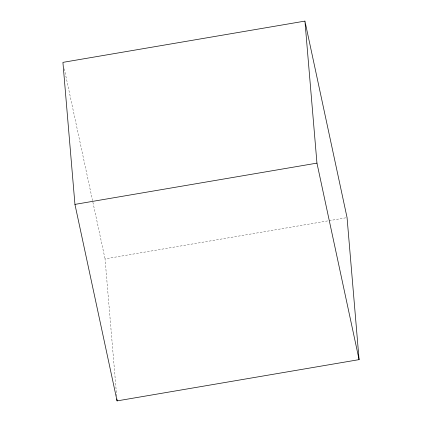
<?xml version="1.0" encoding="UTF-8"?>
<svg xmlns="http://www.w3.org/2000/svg" width="422" height="422" viewBox="0 0 422 422"><rect width="100%" height="100%" fill="white"/><g stroke="black" fill="none" stroke-linecap="round" stroke-linejoin="round"><path stroke-width="0.32" stroke-dasharray="2.11 1.58" d="M116.683 396.316L105.046 258.876L345.76 217.831M64.297 68.807L92.75 201.531M92.887 202.175L105.046 258.876"/><path stroke-width="0.63" d="M304.932 21.1L62.915 62.366L74.942 204.39L117.068 400.9L359.085 359.634L347.058 217.61L304.932 21.1L316.954 163.124L359.085 359.634M74.942 204.39L316.954 163.124M116.905 398.938L117.068 400.9"/></g></svg>
